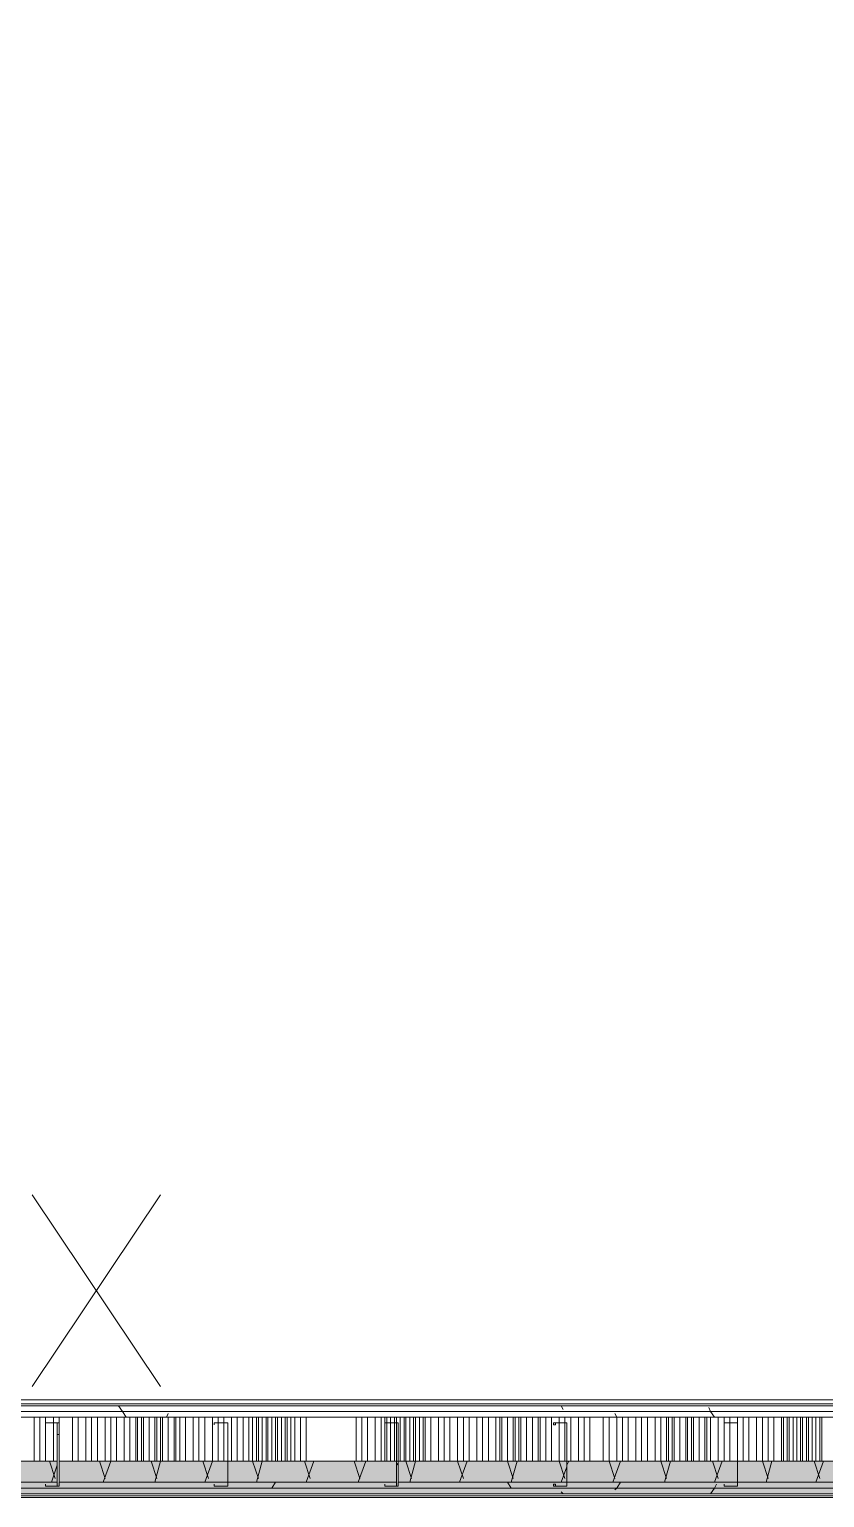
# Model space of a CAD drawing. Header units: metres. Extents: x 29 to 268, y -7 to 151.
# Drawn here: x 76.615 to 78.517, y 18.242 to 21.755 of the extents above; entities that cross this region are included whole.
import ezdxf

# ---------------------------------------------------------------- set-up
doc = ezdxf.new("R2010")
doc.units = ezdxf.units.M
doc.layers.add('PDF2_Geometry', color=7, linetype='Continuous', true_color=0xaaaaaa)
doc.layers.add('PDF2_Solid Fills', color=7, linetype='Continuous', true_color=0xffffff)

msp = doc.modelspace()

# ---------------------------------------------------------------- hatches: boundary and pattern name
at = {"layer": 'PDF2_Solid Fills', "lineweight": 0, "transparency": 33554559}
h = msp.add_hatch(color=256, dxfattribs=at)
h.paths.add_polyline_path([(76.681, 18.2786), (76.681, 18.329), (76.3877, 18.329), (76.3877, 18.2786)])
h.paths.add_polyline_path([(77.4969, 18.329), (77.4969, 18.2786), (79.5227, 18.2786), (79.5227, 18.329)])
h.paths.add_polyline_path([(79.5273, 18.329), (79.5273, 18.2786), (80.1689, 18.2786), (80.1689, 18.329)])
h.paths.add_polyline_path([(80.1735, 18.329), (80.1735, 18.2786), (80.3019, 18.2786), (80.3019, 18.329)])
h.paths.add_polyline_path([(76.6856, 18.329), (76.6856, 18.2786), (77.4923, 18.2786), (77.4923, 18.329)])
h = msp.add_hatch(color=256, dxfattribs=at)
h.paths.add_polyline_path([(76.681, 18.2786), (76.681, 18.329), (76.3877, 18.329), (76.3877, 18.2786)])
h.paths.add_polyline_path([(77.4969, 18.329), (77.4969, 18.2786), (79.5227, 18.2786), (79.5227, 18.329)])
h.paths.add_polyline_path([(79.5273, 18.329), (79.5273, 18.2786), (80.1689, 18.2786), (80.1689, 18.329)])
h.paths.add_polyline_path([(80.1735, 18.329), (80.1735, 18.2786), (80.3019, 18.2786), (80.3019, 18.329)])
h.paths.add_polyline_path([(76.6856, 18.329), (76.6856, 18.2786), (77.4923, 18.2786), (77.4923, 18.329)])
for points in [[(76.3693, 18.2649), (80.3523, 18.2649), (80.3523, 18.2786), (76.3693, 18.2786)], [(76.3556, 18.2511), (80.1689, 18.2511), (80.3645, 18.2466), (80.3661, 18.2466), (80.3661, 18.2649), (76.3556, 18.2649)]]:
    msp.add_hatch(color=256, dxfattribs=at).paths.add_polyline_path(points)

# ---------------------------------------------------------------- linework, layer by layer
at = {"layer": 'PDF2_Geometry', "lineweight": 0}
for points in [[(77.3502, 22.8803), (76.9469, 22.8803), (76.5389, 22.8803), (76.3556, 22.8803), (76.3556, 22.6603), (76.3556, 18.4665), (76.3556, 18.2465), (80.1689, 18.2465), (80.3844, 18.2465), (80.3844, 22.6603), (80.3844, 22.8803), (80.1965, 22.8803)], [(76.3693, 18.824), (76.3693, 18.4665), (76.3693, 18.4207), (76.3693, 18.2786), (76.3693, 18.2695), (76.3693, 18.2649), (80.1689, 18.2649), (80.3523, 18.2649), (80.3661, 18.2649), (80.3661, 22.6603)], [(76.5527, 22.6603), (76.5527, 18.4665), (76.5527, 18.4619), (76.5527, 18.4482), (80.1689, 18.4482), (80.1827, 18.4482), (80.1827, 18.7094), (80.1827, 19.1128), (80.1827, 18.7094), (80.1827, 18.4482), (80.1689, 18.4482), (80.1689, 22.6649)], [(80.1689, 22.6603), (80.1689, 18.4619), (76.571, 18.4619), (76.571, 18.4665), (80.1644, 18.4665), (76.571, 18.4665), (80.1689, 18.4665), (80.1644, 18.4665), (80.1598, 18.4711), (80.1598, 18.4757), (80.1552, 18.4757), (80.1552, 21.5007), (80.1598, 21.5007), (80.1644, 21.5007), (80.1689, 21.5007), (80.1689, 18.4665), (80.1689, 21.5007), (80.1689, 22.5091)], [(80.1689, 21.5007), (80.1689, 18.4665), (76.6306, 18.4665), (80.1689, 18.4665), (80.1644, 18.4665), (80.1598, 18.4711), (80.1598, 18.4757), (80.1552, 18.4757), (76.5802, 18.4757)], [(80.3844, 19.3695), (80.3844, 18.2465), (80.3889, 18.2419), (76.3464, 18.2419), (76.3556, 18.2465), (80.3844, 18.2465), (80.3844, 18.2511), (80.3661, 18.2511), (80.1689, 18.2511), (76.3556, 18.2511), (76.3556, 18.2465), (76.3556, 18.2511), (76.3556, 18.2649), (76.3556, 18.4665), (76.3556, 18.2649)], [(76.6214, 18.5078), (76.9285, 18.9661)], [(76.9285, 18.5078), (76.6214, 18.9661)], [(76.681, 18.329), (76.4335, 18.329), (76.4335, 18.4207), (76.4335, 18.4344), (76.5114, 18.4344), (80.2011, 18.4344), (80.1827, 18.4344), (80.1689, 18.4344), (76.5389, 18.4344), (76.5114, 18.4344), (76.4335, 18.4344), (76.4335, 18.824)], [(76.571, 18.4665), (80.1644, 18.4665), (76.571, 18.4665), (80.1689, 18.4665), (80.1644, 18.4665), (80.1598, 18.4711), (80.1598, 18.4757), (80.1552, 18.4757), (76.5802, 18.4757), (80.1552, 18.4757), (76.5802, 18.4757)], [(76.626, 18.329), (76.626, 18.4344)], [(76.6397, 18.329), (76.6397, 18.4344)], [(76.6535, 18.329), (76.6535, 18.4207), (76.6535, 18.4344)], [(76.6535, 18.4161), (76.6535, 18.4161)], [(76.6719, 18.329), (76.6719, 18.4207), (76.6719, 18.4344)], [(76.681, 18.4207), (76.681, 18.4207)], [(79.5227, 18.329), (79.1193, 18.329), (78.7115, 18.329), (78.3081, 18.329), (77.9002, 18.329), (77.4969, 18.329), (77.0889, 18.329), (76.6856, 18.329), (77.0889, 18.329), (77.4969, 18.329), (77.9002, 18.329), (78.3081, 18.329), (78.7115, 18.329), (79.1193, 18.329), (79.5227, 18.329), (79.1193, 18.329), (78.7115, 18.329), (78.3081, 18.329), (77.9002, 18.329), (77.4969, 18.329), (77.0889, 18.329), (76.6856, 18.329), (76.6856, 18.4344)], [(76.7177, 18.329), (76.7177, 18.4344)], [(76.7314, 18.329), (76.7314, 18.4344)], [(76.7497, 18.329), (76.7497, 18.4344)], [(76.7635, 18.329), (76.7635, 18.4344)], [(76.7773, 18.329), (76.7773, 18.4344)], [(76.7956, 18.329), (76.7956, 18.4344)], [(76.8093, 18.329), (76.8093, 18.4344)], [(76.8231, 18.329), (76.8231, 18.4344)], [(76.8414, 18.329), (76.8414, 18.4344)], [(76.8552, 18.329), (76.8552, 18.4344)], [(76.8689, 18.329), (76.8689, 18.4344)], [(76.8735, 18.329), (76.8735, 18.4344)], [(76.8827, 18.329), (76.8827, 18.4344)], [(76.8873, 18.329), (76.8873, 18.4344)], [(76.9147, 18.329), (76.9147, 18.4344)], [(76.9193, 18.329), (76.9193, 18.4344)], [(76.9285, 18.329), (76.9285, 18.4344)], [(76.9331, 18.329), (76.9331, 18.4344)], [(76.9606, 18.329), (76.9606, 18.4344)], [(76.9652, 18.329), (76.9652, 18.4344)], [(76.9744, 18.329), (76.9744, 18.4344)], [(77.0064, 18.329), (77.0064, 18.4344)], [(77.0201, 18.329), (77.0201, 18.4344)], [(77.0339, 18.329), (77.0339, 18.4344)], [(77.0523, 18.329), (77.0523, 18.4344)], [(77.0569, 18.4161), (77.0569, 18.4161)], [(77.066, 18.329), (77.066, 18.4207), (77.066, 18.4344)], [(77.0798, 18.329), (77.0798, 18.4207), (77.0798, 18.4344)], [(77.0889, 18.4207), (77.0889, 18.4207)], [(77.0889, 18.4207), (77.0889, 18.4207)], [(77.0981, 18.329), (77.0981, 18.4344)], [(77.1119, 18.329), (77.1119, 18.4344)], [(77.1256, 18.329), (77.1256, 18.4344)], [(77.1393, 18.329), (77.1393, 18.4344)], [(77.1485, 18.329), (77.1485, 18.4344)], [(77.1577, 18.329), (77.1577, 18.4344)], [(77.1623, 18.329), (77.1623, 18.4344)], [(77.1714, 18.329), (77.1714, 18.4344)], [(77.1806, 18.329), (77.1806, 18.4344)], [(77.1851, 18.329), (77.1851, 18.4344)], [(77.1943, 18.329), (77.1943, 18.4344)], [(77.2035, 18.329), (77.2035, 18.4344)], [(77.2081, 18.329), (77.2081, 18.4344)], [(77.2173, 18.329), (77.2173, 18.4344)], [(77.2264, 18.329), (77.2264, 18.4344)], [(77.231, 18.329), (77.231, 18.4344)], [(77.2402, 18.329), (77.2402, 18.4344)], [(77.2494, 18.329), (77.2494, 18.4344)], [(77.2631, 18.329), (77.2631, 18.4344)], [(77.2769, 18.329), (77.2769, 18.4344)], [(77.396, 18.329), (77.396, 18.4344)], [(77.4097, 18.329), (77.4097, 18.4344)], [(77.4235, 18.329), (77.4235, 18.4344)], [(77.4419, 18.329), (77.4419, 18.4344)], [(77.4556, 18.329), (77.4556, 18.4344)], [(77.4647, 18.329), (77.4647, 18.4344)], [(77.4647, 18.4161), (77.4647, 18.4161)], [(77.4693, 18.329), (77.4693, 18.4207), (77.4693, 18.4344)], [(77.4785, 18.329), (77.4785, 18.4207), (77.4785, 18.4344)], [(77.4877, 18.329), (77.4877, 18.4207), (77.4877, 18.4344)], [(77.4923, 18.4207), (77.4923, 18.4344)], [(77.4923, 18.4207), (77.4923, 18.4207)], [(77.5014, 18.329), (77.5014, 18.4344)], [(77.5106, 18.329), (77.5106, 18.4344)], [(77.5152, 18.329), (77.5152, 18.4344)], [(77.5244, 18.329), (77.5244, 18.4344)], [(77.5335, 18.329), (77.5335, 18.4344)], [(77.5381, 18.329), (77.5381, 18.4344)], [(77.5473, 18.329), (77.5473, 18.4344)], [(77.5564, 18.329), (77.5564, 18.4344)], [(77.561, 18.329), (77.561, 18.4344)], [(77.5747, 18.329), (77.5747, 18.4344)], [(77.5931, 18.329), (77.5931, 18.4344)], [(77.6069, 18.329), (77.6069, 18.4344)], [(77.6206, 18.329), (77.6206, 18.4344)], [(77.6389, 18.329), (77.6389, 18.4344)], [(77.6527, 18.329), (77.6527, 18.4344)], [(77.6847, 18.329), (77.6847, 18.4344)], [(77.6985, 18.329), (77.6985, 18.4344)], [(77.7123, 18.329), (77.7123, 18.4344)], [(77.7306, 18.329), (77.7306, 18.4344)], [(77.7397, 18.329), (77.7397, 18.4344)], [(77.7443, 18.329), (77.7443, 18.4344)], [(77.7719, 18.329), (77.7719, 18.4344)], [(77.7765, 18.329), (77.7765, 18.4344)], [(77.7856, 18.329), (77.7856, 18.4344)], [(77.7902, 18.329), (77.7902, 18.4344)], [(77.8315, 18.329), (77.8315, 18.4344)], [(77.836, 18.329), (77.836, 18.4344)], [(77.8497, 18.329), (77.8497, 18.4344)], [(77.8635, 18.329), (77.8635, 18.4344)], [(77.8819, 18.329), (77.8819, 18.4207), (77.8819, 18.4344)], [(77.8956, 18.329), (77.8956, 18.4207), (77.8956, 18.4344)], [(77.9002, 18.4207), (77.9002, 18.4207)], [(77.9002, 18.4207), (77.9002, 18.4207)], [(77.9093, 18.329), (77.9093, 18.4344)], [(77.9277, 18.329), (77.9277, 18.4344)], [(77.9415, 18.329), (77.9415, 18.4344)], [(77.9552, 18.329), (77.9552, 18.4344)], [(77.9873, 18.329), (77.9873, 18.4344)], [(78.001, 18.329), (78.001, 18.4344)], [(78.0193, 18.329), (78.0193, 18.4344)], [(78.0331, 18.329), (78.0331, 18.4344)], [(78.0469, 18.329), (78.0469, 18.4344)], [(78.0652, 18.329), (78.0652, 18.4344)], [(78.0789, 18.329), (78.0789, 18.4344)], [(78.0927, 18.329), (78.0927, 18.4344)], [(78.111, 18.329), (78.111, 18.4344)], [(78.1247, 18.329), (78.1247, 18.4344)], [(78.1385, 18.329), (78.1385, 18.4344)], [(78.1431, 18.329), (78.1431, 18.4344)], [(78.1523, 18.329), (78.1523, 18.4344)], [(78.1569, 18.329), (78.1569, 18.4344)], [(78.1843, 18.329), (78.1843, 18.4344)], [(78.1889, 18.329), (78.1889, 18.4344)], [(78.1981, 18.329), (78.1981, 18.4344)], [(78.2027, 18.329), (78.2027, 18.4344)], [(78.2302, 18.329), (78.2302, 18.4344)], [(78.2347, 18.329), (78.2347, 18.4344)], [(78.2439, 18.329), (78.2439, 18.4344)], [(78.276, 18.329), (78.276, 18.4344)], [(78.276, 18.4161), (78.276, 18.4161)], [(78.2897, 18.329), (78.2897, 18.4207), (78.2897, 18.4344)], [(78.3081, 18.329), (78.3081, 18.4344)], [(78.3219, 18.329), (78.3219, 18.4344)], [(78.3356, 18.329), (78.3356, 18.4344)], [(78.3539, 18.329), (78.3539, 18.4344)], [(78.3677, 18.329), (78.3677, 18.4344)], [(78.3815, 18.329), (78.3815, 18.4344)], [(78.3952, 18.329), (78.3952, 18.4344)], [(78.4135, 18.329), (78.4135, 18.4344)], [(78.4181, 18.329), (78.4181, 18.4344)], [(78.4273, 18.329), (78.4273, 18.4344)], [(78.4319, 18.329), (78.4319, 18.4344)], [(78.441, 18.329), (78.441, 18.4344)], [(78.4502, 18.329), (78.4502, 18.4344)], [(78.4593, 18.329), (78.4593, 18.4344)], [(78.4639, 18.329), (78.4639, 18.4344)], [(78.4731, 18.329), (78.4731, 18.4344)], [(78.4777, 18.329), (78.4777, 18.4344)], [(78.4869, 18.329), (78.4869, 18.4344)], [(78.496, 18.329), (78.496, 18.4344)], [(78.5052, 18.329), (78.5052, 18.4344)], [(78.5097, 18.329), (78.5097, 18.4344)], [(76.4335, 18.329), (76.681, 18.329), (76.3877, 18.329)], [(76.681, 18.2786), (76.5114, 18.2786), (76.3693, 18.2786), (76.3693, 18.2695), (76.3693, 18.2649), (80.3523, 18.2649), (80.3523, 18.2786), (80.3248, 18.2786), (80.1735, 18.2786)], [(76.5114, 18.2786), (76.681, 18.2786), (76.5114, 18.2786)], [(76.6535, 18.274), (76.6535, 18.274)], [(76.681, 18.2695), (76.681, 18.2695)], [(77.4923, 18.2786), (77.0889, 18.2786), (76.6856, 18.2786)], [(77.0569, 18.274), (77.0569, 18.274)], [(77.0889, 18.2695), (77.0889, 18.2695)], [(77.0889, 18.2695), (77.0889, 18.2695)], [(77.4647, 18.274), (77.4647, 18.274)], [(77.4923, 18.2695), (77.4923, 18.2695)], [(79.5227, 18.2786), (79.1193, 18.2786), (78.7115, 18.2786), (78.3081, 18.2786), (77.9002, 18.2786), (77.4969, 18.2786)], [(77.9002, 18.2695), (77.9002, 18.2695)], [(77.9002, 18.2695), (77.9002, 18.2695)], [(78.276, 18.274), (78.276, 18.274)]]:
    msp.add_lwpolyline(points, dxfattribs=at)
for points in [[(80.3844, 18.2465), (80.3889, 18.2419), (80.3889, 19.3695), (80.3889, 18.2419), (76.3464, 18.2419), (76.3464, 22.8528), (76.3464, 18.2419), (76.3556, 18.2465)], [(76.571, 22.6603), (80.1689, 22.6603), (80.1689, 18.4665), (76.571, 18.4665)], [(76.5389, 18.4344), (80.1827, 18.4344), (80.1827, 18.4482), (76.5389, 18.4482)], [(80.1689, 18.4619), (76.5527, 18.4619), (76.5527, 18.4482), (80.1689, 18.4482)], [(80.1689, 18.4619), (80.1689, 18.4665), (76.571, 18.4665), (76.571, 18.4619)], [(76.6535, 18.4161), (76.6535, 18.4207)], [(76.681, 18.4207), (76.6856, 18.4207), (76.6856, 18.2695), (76.681, 18.2695), (76.6535, 18.2695), (76.6535, 18.274), (76.6535, 18.2695), (76.681, 18.2695), (76.681, 18.4207), (76.6535, 18.4207)], [(76.901, 18.4344), (76.901, 18.329)], [(76.9469, 18.4344), (76.9469, 18.329)], [(76.9881, 18.4344), (76.9881, 18.329)], [(77.0569, 18.4161), (77.0569, 18.4207)], [(77.0889, 18.4207), (77.0889, 18.2695), (77.0569, 18.2695), (77.0569, 18.274), (77.0569, 18.2695), (77.0889, 18.2695), (77.0889, 18.4207), (77.0569, 18.4207)], [(77.4647, 18.4161), (77.4647, 18.4207)], [(77.4923, 18.4207), (77.4969, 18.4207), (77.4969, 18.2695), (77.4923, 18.2695), (77.4647, 18.2695), (77.4647, 18.274), (77.4647, 18.2695), (77.4923, 18.2695), (77.4923, 18.4207), (77.4647, 18.4207)], [(77.6664, 18.4344), (77.6664, 18.329)], [(77.7581, 18.4344), (77.7581, 18.329)], [(77.8039, 18.4344), (77.8039, 18.329)], [(77.8177, 18.4344), (77.8177, 18.329)], [(77.9002, 18.4207), (77.9002, 18.2695), (77.8681, 18.2695), (77.8681, 18.274), (77.8727, 18.274), (77.8727, 18.2695), (77.9002, 18.2695), (77.9002, 18.4207), (77.8727, 18.4207), (77.8727, 18.4161), (77.8681, 18.4161), (77.8681, 18.4207)], [(78.1706, 18.4344), (78.1706, 18.329)], [(78.2165, 18.4344), (78.2165, 18.329)], [(78.2623, 18.4344), (78.2623, 18.329)], [(78.276, 18.4161), (78.276, 18.4207)], [(78.3035, 18.4207), (78.3081, 18.4207), (78.3081, 18.2695), (78.3035, 18.2695), (78.276, 18.2695), (78.276, 18.274), (78.276, 18.2695), (78.3035, 18.2695), (78.3081, 18.2695), (78.3081, 18.4207), (78.3035, 18.4207), (78.276, 18.4207)], [(77.4923, 18.2786), (77.0889, 18.2786), (76.6856, 18.2786), (77.0889, 18.2786)], [(79.5227, 18.2786), (79.1193, 18.2786), (78.7115, 18.2786), (78.3081, 18.2786), (77.9002, 18.2786), (77.4969, 18.2786), (77.9002, 18.2786), (78.3081, 18.2786), (78.7115, 18.2786), (79.1193, 18.2786)], [(76.3556, 18.2511), (80.3661, 18.2511), (80.3661, 18.2649), (76.3556, 18.2649)], [(76.3556, 18.2465), (80.3844, 18.2465), (80.3844, 18.2511), (76.3556, 18.2511)]]:
    msp.add_lwpolyline(points, close=True, dxfattribs=at)
at = {"layer": 'PDF2_Geometry', "color": 254, "lineweight": 0, "true_color": 0xeaeaea}
for points in [[(76.6856, 18.4482), (76.6535, 18.4482)], [(76.8369, 18.4482), (76.846, 18.4344), (76.8369, 18.4482), (76.8277, 18.4619)], [(76.9881, 18.4482), (76.956, 18.4482)], [(77.2951, 18.4482), (77.2631, 18.4482)], [(77.9048, 18.4482), (77.8727, 18.4482)], [(77.8865, 18.4619), (77.891, 18.4528)], [(78.2073, 18.4482), (78.1752, 18.4482)], [(78.2439, 18.4482), (78.2531, 18.4344), (78.2439, 18.4482), (78.2393, 18.4573)], [(78.4135, 18.4482), (78.3769, 18.4482)], [(76.9423, 18.4344), (76.9469, 18.4436)], [(78.0147, 18.4436), (78.0193, 18.4344)], [(77.1943, 18.2649), (77.2035, 18.2786)], [(77.7581, 18.2786), (77.7673, 18.2649)], [(78.0193, 18.2649), (78.0285, 18.2786), (78.0193, 18.2649), (78.0147, 18.2603)], [(78.2531, 18.2649), (78.2577, 18.274), (78.2531, 18.2649), (78.2439, 18.2511)], [(77.8865, 18.2557), (77.891, 18.2511)]]:
    msp.add_lwpolyline(points, close=True, dxfattribs=at)
for points in [[(77.2997, 18.4619), (77.2997, 18.4619)], [(77.2997, 18.4619), (77.2997, 18.4619)], [(77.6619, 18.4619), (77.6619, 18.4619)], [(77.6619, 18.4619), (77.6619, 18.4619)], [(77.1943, 18.2649), (77.1943, 18.2649)], [(77.1943, 18.2649), (77.1943, 18.2649)], [(77.7673, 18.2649), (77.7673, 18.2649)], [(77.7673, 18.2649), (77.7673, 18.2649)], [(77.891, 18.2511), (77.891, 18.2511)], [(77.891, 18.2511), (77.891, 18.2511)]]:
    msp.add_lwpolyline(points, dxfattribs=at)
at = {"layer": 'PDF2_Geometry', "color": 254, "lineweight": 0, "true_color": 0xd2d2d2}
for points in [[(77.0889, 18.4207), (77.0889, 18.4207)], [(76.681, 18.3932), (76.6856, 18.3932)], [(77.4923, 18.3199), (77.4969, 18.3244)], [(77.0614, 18.2695), (77.0614, 18.2695)], [(77.0889, 18.2969), (77.0889, 18.2969)]]:
    msp.add_lwpolyline(points, dxfattribs=at)
at = {"layer": 'PDF2_Geometry', "color": 254, "lineweight": 0, "true_color": 0xdddddd}
for points in [[(76.6627, 18.329), (76.6764, 18.2878)], [(76.681, 18.3199), (76.6673, 18.2786)], [(76.6856, 18.329), (76.6856, 18.3244)], [(76.7819, 18.329), (76.7956, 18.2878)], [(76.8093, 18.329), (76.791, 18.2786)], [(76.9056, 18.329), (76.9193, 18.2878)], [(76.9285, 18.329), (76.9147, 18.2786)], [(77.0293, 18.329), (77.0431, 18.2878)], [(77.0523, 18.329), (77.0339, 18.2786)], [(77.1485, 18.329), (77.1623, 18.2878)], [(77.1714, 18.329), (77.1577, 18.2786)], [(77.2723, 18.329), (77.286, 18.2878)], [(77.2951, 18.329), (77.2769, 18.2786)], [(77.3914, 18.329), (77.4052, 18.2878)], [(77.4189, 18.329), (77.4006, 18.2786)], [(77.5152, 18.329), (77.5289, 18.2878)], [(77.5381, 18.329), (77.5244, 18.2786)], [(77.6389, 18.329), (77.6527, 18.2878)], [(77.6619, 18.329), (77.6435, 18.2786)], [(77.7581, 18.329), (77.7719, 18.2878)], [(77.781, 18.329), (77.7673, 18.2786)], [(77.8819, 18.329), (77.8956, 18.2878)], [(77.9002, 18.3153), (77.8865, 18.2786)], [(77.9048, 18.329), (77.9002, 18.3199)], [(78.001, 18.329), (78.0147, 18.2878)], [(78.0285, 18.329), (78.0102, 18.2786)], [(78.1247, 18.329), (78.1385, 18.2878)], [(78.1477, 18.329), (78.1339, 18.2786)], [(78.2485, 18.329), (78.2623, 18.2878)], [(78.2715, 18.329), (78.2531, 18.2786)], [(78.3677, 18.329), (78.3815, 18.2878)], [(78.3906, 18.329), (78.3769, 18.2786)], [(78.4915, 18.329), (78.5052, 18.2878)], [(78.5143, 18.329), (78.496, 18.2786)]]:
    msp.add_lwpolyline(points, close=True, dxfattribs=at)

doc.saveas('drawing.dxf')
